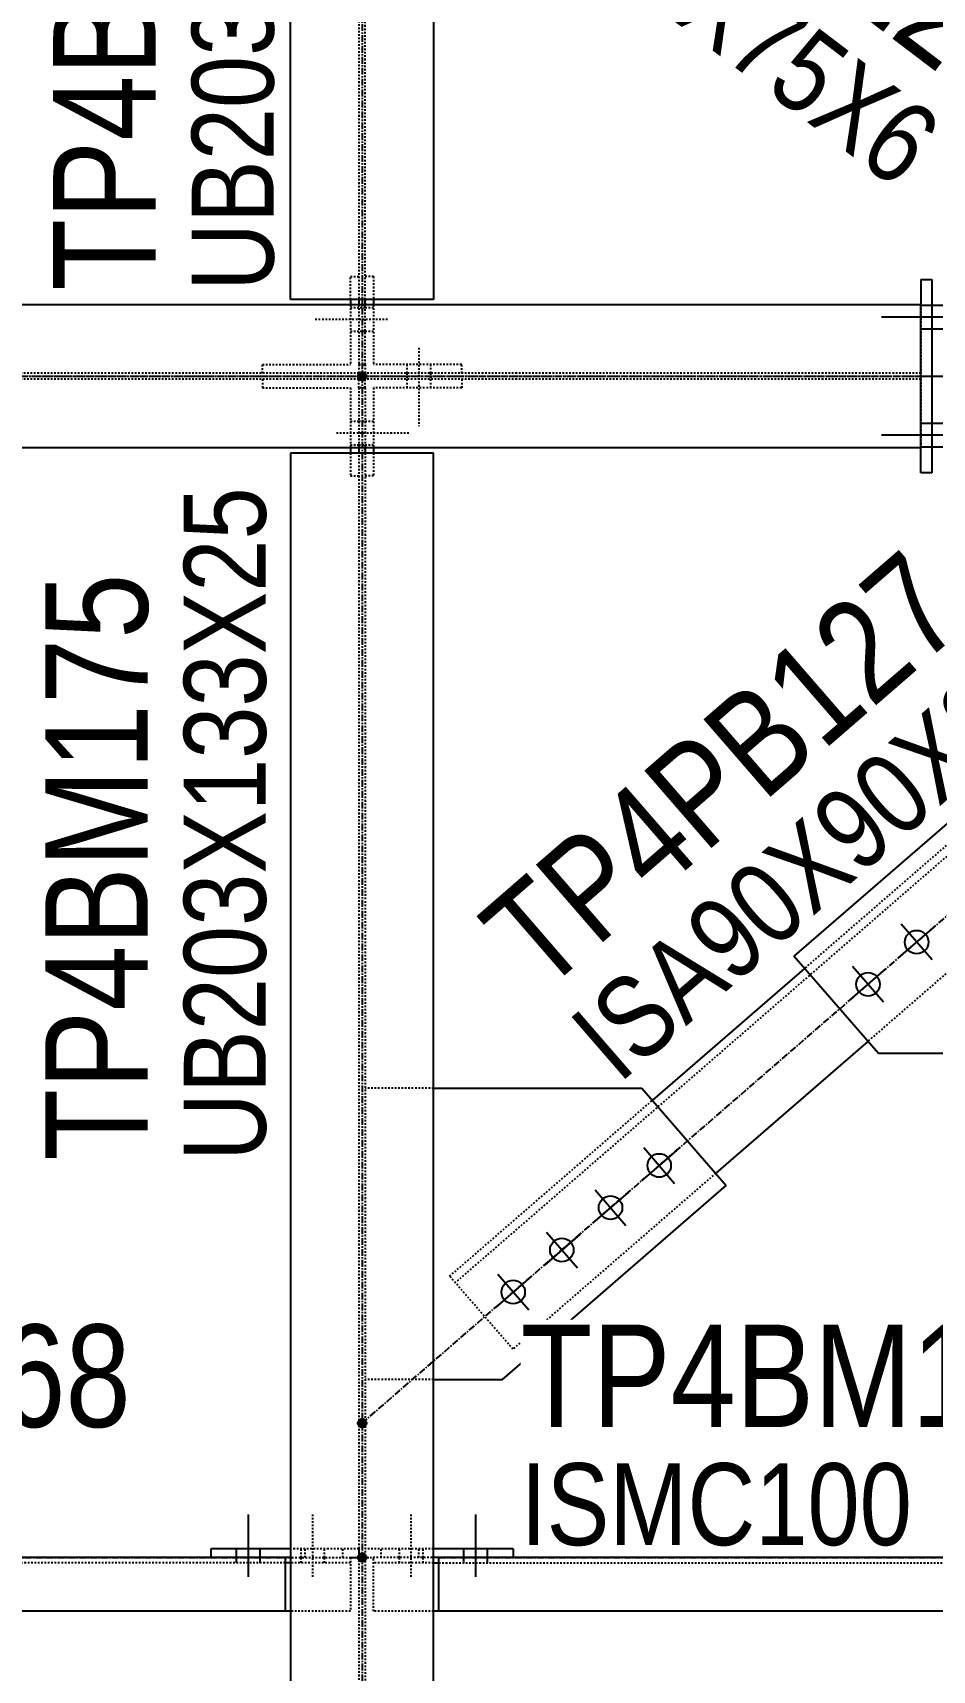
# Model space of a CAD drawing. Header units: millimetres. Extents: x 2102 to 21371, y 12217 to 26594.
# Drawn here: x 16025 to 16863, y 20116 to 21641 of the extents above; entities that cross this region are included whole.
import ezdxf

# ---------------------------------------------------------------- set-up
doc = ezdxf.new("R2010")
doc.units = ezdxf.units.MM
for name, pattern in [('CENTER', [12.7, 7.9375, -1.5875, 1.5875, -1.5875]), ('DXK_LINE_DOT2', [3.9198, 1.9599, -1.9599]), ('DXK_LINE_DOT5', [7.8785, 2.979, -0.9799, 0.9799, -0.9799, 0.9799, -0.9799])]:
    doc.linetypes.add(name, pattern=pattern)
for name, color, linetype in [('1', 7, 'Continuous'), ('2', 7, 'Continuous'), ('4', 7, 'Continuous'), ('8', 7, 'Continuous')]:
    doc.layers.add(name, color=color, linetype=linetype)
doc.styles.add('Arial Narrow', font='ARIALN.TTF', dxfattribs={"height": 0.2})

# ---------------------------------------------------------------- blocks, each defined once
blk = doc.blocks.new('GridLine-116860372-116906 - 114867')
at = {"layer": '2', "color": 7, "linetype": 'DXK_LINE_DOT5'}
blk.add_line((2535.4, 21320.8), (24512.1, 21320.8), dxfattribs=at)
blk = doc.blocks.new('Part-116860372-115044 - 114867')
at = {"layer": '4', "linetype": 'Continuous'}
for points in [[(17825.6, 19940.8, -1), (17825.6, 19950.8, -1)], [(19200.6, 19940.8, -1), (19200.6, 19950.8, -1)]]:
    blk.add_hatch(color=4, dxfattribs=at).paths.add_polyline_path(points)
at = {"layer": '1', "color": 6, "linetype": 'DXK_LINE_DOT2'}
for p, q in [((17840.9, 19945.8), (17840.9, 19883.3)), ((17944.3, 19945.8), (17840.9, 19945.8)), ((17938.1, 19939.6), (17840.9, 19939.6)), ((19111.1, 19939.6), (17944.3, 19939.6)), ((19111.1, 19945.8), (19187, 19945.8)), ((19187, 19939.6), (19117.3, 19939.6)), ((19187, 19945.8), (19187, 19883.3)), ((17938.1, 19883.3), (17840.9, 19883.3)), ((19187, 19883.3), (19117.3, 19883.3))]:
    blk.add_line(p, q, dxfattribs=at)
at = {"layer": '2', "color": 2, "linetype": 'Continuous'}
for p, q in [((17944.3, 19939.6), (17938.1, 19939.6)), ((19111.1, 19945.8), (17944.3, 19945.8)), ((17944.3, 19883.3), (17944.3, 19945.8)), ((19111.1, 19945.8), (19111.1, 19883.3)), ((19117.3, 19939.6), (19111.1, 19939.6)), ((19117.3, 19883.3), (17938.1, 19883.3))]:
    blk.add_line(p, q, dxfattribs=at)
at = {"layer": '4', "color": 4, "linetype": 'CENTER'}
for p, q in [((17825.6, 19945.8), (17840.9, 19945.8)), ((17944.3, 19945.8), (19111.1, 19945.8)), ((19187, 19945.8), (19200.6, 19945.8))]:
    blk.add_line(p, q, dxfattribs=at)
at = {"layer": '4', "color": 4, "linetype": 'Continuous'}
for centre in [(17825.6, 19945.8), (19200.6, 19945.8)]:
    blk.add_circle(centre, 5, dxfattribs=at)
blk = doc.blocks.new('Part-116860372-114974 - 114867')
at = {"layer": '4', "linetype": 'Continuous'}
blk.add_hatch(color=4, dxfattribs=at).paths.add_polyline_path([(19200.6, 21315.8, -1), (19200.6, 21325.8, -1)])
at = {"layer": '1', "color": 6, "linetype": 'DXK_LINE_DOT2'}
for p, q in [((19197, 24933.3), (19197, 21410.3)), ((19204.1, 21410.3), (19204.1, 23580.8)), ((19197, 21404.1), (19197, 21334.4)), ((19204.1, 21334.4), (19204.1, 21404.1)), ((19197, 21334.4), (19204.1, 21334.4))]:
    blk.add_line(p, q, dxfattribs=at)
at = {"layer": '2', "color": 2, "linetype": 'Continuous'}
for p, q in [((19117.3, 21410.3), (19117.3, 24939.6)), ((19283.8, 24939.6), (19283.8, 21410.3)), ((19283.8, 21410.3), (19117.3, 21410.3)), ((19197, 21410.3), (19197, 21404.1)), ((19204.1, 21404.1), (19204.1, 21410.3))]:
    blk.add_line(p, q, dxfattribs=at)
at = {"layer": '4', "color": 4, "linetype": 'CENTER'}
blk.add_line((19200.6, 25070.8), (19200.6, 21320.8), dxfattribs=at)
at = {"layer": '4', "color": 4, "linetype": 'Continuous'}
blk.add_circle((19200.6, 21320.8), 5, dxfattribs=at)
blk = doc.blocks.new('Part-116860372-114976 - 114867')
at = {"layer": '4', "linetype": 'Continuous'}
blk.add_hatch(color=4, dxfattribs=at).paths.add_polyline_path([(19200.6, 21315.8, -1), (19200.6, 21325.8, -1)])
at = {"layer": '1', "color": 6, "linetype": 'DXK_LINE_DOT2'}
for p, q in [((19197, 21307.3), (19197, 21204.8)), ((19204.1, 21307.3), (19197, 21307.3)), ((19204.1, 21307.3), (19204.1, 21237.6)), ((19204.1, 21231.3), (19204.1, 19233.3)), ((19197, 21204.8), (19197, 19233.3))]:
    blk.add_line(p, q, dxfattribs=at)
at = {"layer": '2', "color": 2, "linetype": 'Continuous'}
for p, q in [((19197, 21237.6), (19197, 21231.3)), ((19204.1, 21237.6), (19204.1, 21231.3)), ((19117.3, 21231.3), (19117.3, 19227.1)), ((19283.8, 21231.3), (19117.3, 21231.3)), ((19283.8, 19227.1), (19283.8, 21231.3))]:
    blk.add_line(p, q, dxfattribs=at)
at = {"layer": '4', "color": 4, "linetype": 'CENTER'}
blk.add_line((19200.6, 21320.8), (19200.6, 19070.8), dxfattribs=at)
at = {"layer": '4', "color": 4, "linetype": 'Continuous'}
blk.add_circle((19200.6, 21320.8), 5, dxfattribs=at)
blk = doc.blocks.new('Part-116860372-114973 - 114867')
at = {"layer": '1', "color": 6, "linetype": 'DXK_LINE_DOT2'}
for p, q in [((19851.4, 21324.4), (17944.3, 21324.4)), ((19851.4, 21317.3), (17944.3, 21317.3))]:
    blk.add_line(p, q, dxfattribs=at)
at = {"layer": '2', "color": 2, "linetype": 'Continuous'}
for p, q in [((19851.4, 21404.1), (17938.1, 21404.1)), ((19851.4, 21237.6), (19851.4, 21404.1)), ((19851.4, 21237.6), (17938.1, 21237.6))]:
    blk.add_line(p, q, dxfattribs=at)
at = {"layer": '4', "color": 4, "linetype": 'CENTER'}
blk.add_line((17825.6, 21320.8), (20200.6, 21320.8), dxfattribs=at)
blk = doc.blocks.new('Part-116860372-115045 - 114867')
at = {"layer": '4', "linetype": 'Continuous'}
for points in [[(19200.6, 19940.8, -1), (19200.6, 19950.8, -1)], [(20200.6, 19940.8, -1), (20200.6, 19950.8, -1)]]:
    blk.add_hatch(color=4, dxfattribs=at).paths.add_polyline_path(points)
at = {"layer": '1', "color": 6, "linetype": 'DXK_LINE_DOT2'}
for p, q in [((19214.1, 19883.3), (19214.1, 19945.8)), ((19290.1, 19945.8), (19214.1, 19945.8)), ((19283.8, 19939.6), (19214.1, 19939.6)), ((19290.1, 19939.6), (20038.1, 19939.6)), ((20184.3, 19945.8), (20038.1, 19945.8)), ((20184.3, 19939.6), (20044.3, 19939.6)), ((20184.3, 19883.3), (20184.3, 19945.8)), ((19283.8, 19883.3), (19214.1, 19883.3)), ((20184.3, 19883.3), (20044.3, 19883.3))]:
    blk.add_line(p, q, dxfattribs=at)
at = {"layer": '2', "color": 2, "linetype": 'Continuous'}
for p, q in [((19283.8, 19939.6), (19290.1, 19939.6)), ((20038.1, 19945.8), (19290.1, 19945.8)), ((19290.1, 19883.3), (19290.1, 19945.8)), ((20038.1, 19945.8), (20038.1, 19883.3)), ((20044.3, 19939.6), (20038.1, 19939.6)), ((20044.3, 19883.3), (19283.8, 19883.3))]:
    blk.add_line(p, q, dxfattribs=at)
at = {"layer": '4', "color": 4, "linetype": 'CENTER'}
for p, q in [((19200.6, 19945.8), (19214.1, 19945.8)), ((19290.1, 19945.8), (20038.1, 19945.8)), ((20184.3, 19945.8), (20200.6, 19945.8))]:
    blk.add_line(p, q, dxfattribs=at)
at = {"layer": '4', "color": 4, "linetype": 'Continuous'}
for centre in [(19200.6, 19945.8), (20200.6, 19945.8)]:
    blk.add_circle(centre, 5, dxfattribs=at)
blk = doc.blocks.new('Bolt-116860372-115446 - 114867')
at = {"layer": '1', "color": 1, "linetype": 'DXK_LINE_DOT2'}
for p, q in [((19170.8, 21254.8), (19255.8, 21254.8)), ((19187, 21268.5), (19197, 21268.5)), ((19197, 21268.5), (19204.1, 21268.5)), ((19204.1, 21268.5), (19214.1, 21268.5)), ((19187, 21241), (19197, 21241)), ((19197, 21241), (19204.1, 21241)), ((19204.1, 21241), (19214.1, 21241))]:
    blk.add_line(p, q, dxfattribs=at)
blk = doc.blocks.new('Bolt-116860372-115450 - 114867')
at = {"layer": '1', "color": 1, "linetype": 'DXK_LINE_DOT2'}
for p, q in [((19197, 21400.6), (19187, 21400.6)), ((19204.1, 21400.6), (19197, 21400.6)), ((19214.1, 21400.6), (19204.1, 21400.6)), ((19230.4, 21386.9), (19145.4, 21386.9)), ((19197, 21373.1), (19187, 21373.1)), ((19204.1, 21373.1), (19197, 21373.1)), ((19214.1, 21373.1), (19204.1, 21373.1))]:
    blk.add_line(p, q, dxfattribs=at)
blk = doc.blocks.new('Part-116860372-115083 - 114867')
at = {"layer": '4', "linetype": 'Continuous'}
for points in [[(19200.6, 22409.6, -1), (19200.6, 22419.6, -1)], [(20200.6, 21651.3, -1), (20200.6, 21661.3, -1)]]:
    blk.add_hatch(color=4, dxfattribs=at).paths.add_polyline_path(points)
at = {"layer": '1', "color": 6, "linetype": 'DXK_LINE_DOT2'}
for p, q in [((19359.2, 22349.2), (19302.6, 22274.5)), ((19548.5, 22205.7), (19359.2, 22349.2)), ((19302.6, 22274.5), (19491.8, 22131)), ((20009, 21748.2), (19307.1, 22280.5)), ((20061.1, 21817), (19871.8, 21960.5)), ((20004.4, 21742.3), (19815.2, 21885.8)), ((20061.1, 21817), (20004.4, 21742.3))]:
    blk.add_line(p, q, dxfattribs=at)
at = {"layer": '2', "color": 2, "linetype": 'Continuous'}
for p, q in [((19871.8, 21960.5), (19548.5, 22205.7)), ((19815.2, 21885.8), (19491.8, 22131))]:
    blk.add_line(p, q, dxfattribs=at)
at = {"layer": '4', "color": 4, "linetype": 'CENTER'}
blk.add_line((20200.6, 21656.3), (19200.6, 22414.6), dxfattribs=at)
at = {"layer": '4', "color": 4, "linetype": 'Continuous'}
for centre in [(19200.6, 22414.6), (20200.6, 21656.3)]:
    blk.add_circle(centre, 5, dxfattribs=at)
blk = doc.blocks.new('Part-116860372-115768 - 114867')
at = {"layer": '1', "color": 6, "linetype": 'DXK_LINE_DOT2'}
for p, q in [((19197, 19955.8), (19117.3, 19955.8)), ((19134.5, 19945.8), (19134.5, 19955.8)), ((19178.3, 19945.8), (19178.3, 19955.8)), ((19197, 19955.8), (19197, 19945.8))]:
    blk.add_line(p, q, dxfattribs=at)
at = {"layer": '2', "color": 2, "linetype": 'Continuous'}
for p, q in [((19117.3, 19955.8), (19024.5, 19955.8)), ((19024.5, 19955.8), (19024.5, 19945.8)), ((19117.3, 19945.8), (19111.1, 19945.8))]:
    blk.add_line(p, q, dxfattribs=at)
blk = doc.blocks.new('Bolt-116860372-115770 - 114867')
at = {"layer": '1', "color": 1, "linetype": 'DXK_LINE_DOT2'}
for p, q in [((19257.9, 19923.3), (19257.9, 19995.8)), ((19244.1, 19945.8), (19244.1, 19955.8)), ((19244.1, 19939.6), (19244.1, 19945.8)), ((19271.6, 19945.8), (19271.6, 19955.8)), ((19271.6, 19939.6), (19271.6, 19945.8))]:
    blk.add_line(p, q, dxfattribs=at)
at = {"layer": '2', "color": 1, "linetype": 'Continuous'}
for p, q in [((19332.9, 19923.3), (19332.9, 19995.8)), ((19319.1, 19945.8), (19319.1, 19955.8)), ((19319.1, 19939.6), (19319.1, 19945.8)), ((19346.6, 19945.8), (19346.6, 19955.8)), ((19346.6, 19939.6), (19346.6, 19945.8))]:
    blk.add_line(p, q, dxfattribs=at)
blk = doc.blocks.new('Part-116860372-115108 - 114867')
at = {"layer": '4', "linetype": 'Continuous'}
for points in [[(20200.6, 20964.1, -1), (20200.6, 20974.1, -1)], [(19200.6, 20097.1, -1), (19200.6, 20107.1, -1)]]:
    blk.add_hatch(color=4, dxfattribs=at).paths.add_polyline_path(points)
at = {"layer": '1', "color": 6, "linetype": 'DXK_LINE_DOT2'}
for p, q in [((19951.9, 20836.2), (19715.8, 20631.5)), ((19951.9, 20836.2), (20025.6, 20751.2)), ((19958.4, 20828.7), (19309.1, 20265.7)), ((20025.6, 20751.2), (19789.5, 20546.5)), ((19302.6, 20273.2), (19538.7, 20478)), ((19612.4, 20393), (19376.3, 20188.3)), ((19376.3, 20188.3), (19302.6, 20273.2))]:
    blk.add_line(p, q, dxfattribs=at)
at = {"layer": '2', "color": 2, "linetype": 'Continuous'}
for p, q in [((19715.8, 20631.5), (19538.7, 20478)), ((19789.5, 20546.5), (19612.4, 20393))]:
    blk.add_line(p, q, dxfattribs=at)
at = {"layer": '4', "color": 4, "linetype": 'CENTER'}
blk.add_line((19200.6, 20102.1), (20200.6, 20969.1), dxfattribs=at)
at = {"layer": '4', "color": 4, "linetype": 'Continuous'}
for centre in [(20200.6, 20969.1), (19200.6, 20102.1)]:
    blk.add_circle(centre, 5, dxfattribs=at)
blk = doc.blocks.new('Bolt-116860372-116631 - 114867')
at = {"layer": '2', "color": 1, "linetype": 'Continuous'}
for p, q in [((19903.1, 21389.6), (19805.6, 21389.6)), ((19903.1, 21389.6), (19805.6, 21389.6)), ((19863.9, 21403.3), (19851.4, 21403.3)), ((19863.9, 21403.3), (19851.4, 21403.3)), ((19886.9, 21403.3), (19865.1, 21403.3)), ((19886.9, 21403.3), (19865.1, 21403.3)), ((19863.9, 21375.8), (19851.4, 21375.8)), ((19863.9, 21375.8), (19851.4, 21375.8)), ((19886.9, 21375.8), (19865.1, 21375.8)), ((19886.9, 21375.8), (19865.1, 21375.8)), ((19863.9, 21265.8), (19851.4, 21265.8)), ((19863.9, 21265.8), (19851.4, 21265.8)), ((19886.9, 21265.8), (19865.1, 21265.8)), ((19886.9, 21265.8), (19865.1, 21265.8)), ((19903.1, 21252.1), (19805.6, 21252.1)), ((19903.1, 21252.1), (19805.6, 21252.1)), ((19863.9, 21238.3), (19851.4, 21238.3)), ((19863.9, 21238.3), (19851.4, 21238.3)), ((19886.9, 21238.3), (19865.1, 21238.3)), ((19886.9, 21238.3), (19865.1, 21238.3))]:
    blk.add_line(p, q, dxfattribs=at)
blk = doc.blocks.new('Part-116860372-115444 - 114867')
at = {"layer": '1', "color": 6, "linetype": 'DXK_LINE_DOT2'}
for p, q in [((19204.1, 21307.3), (19204.1, 21317.3)), ((19316.6, 21317.3), (19316.6, 21307.3)), ((19316.6, 21307.3), (19214.1, 21307.3)), ((19214.1, 21307.3), (19214.1, 21237.6)), ((19204.1, 21231.3), (19204.1, 21237.6)), ((19214.1, 21231.3), (19214.1, 21204.8)), ((19214.1, 21204.8), (19204.1, 21204.8))]:
    blk.add_line(p, q, dxfattribs=at)
at = {"layer": '2', "color": 2, "linetype": 'Continuous'}
blk.add_line((19214.1, 21237.6), (19214.1, 21231.3), dxfattribs=at)
blk = doc.blocks.new('Part-116860372-115445 - 114867')
at = {"layer": '1', "color": 6, "linetype": 'DXK_LINE_DOT2'}
for p, q in [((19084.5, 21317.3), (19084.5, 21307.3)), ((19197, 21307.3), (19197, 21317.3)), ((19084.5, 21307.3), (19187, 21307.3)), ((19187, 21307.3), (19187, 21237.6)), ((19187, 21231.3), (19187, 21204.8)), ((19187, 21204.8), (19197, 21204.8))]:
    blk.add_line(p, q, dxfattribs=at)
at = {"layer": '2', "color": 2, "linetype": 'Continuous'}
blk.add_line((19187, 21237.6), (19187, 21231.3), dxfattribs=at)
blk = doc.blocks.new('Part-116860372-115448 - 114867')
at = {"layer": '1', "color": 6, "linetype": 'DXK_LINE_DOT2'}
for p, q in [((19187, 21410.3), (19187, 21436.9)), ((19187, 21436.9), (19197, 21436.9)), ((19197, 21410.3), (19197, 21404.1)), ((19187, 21404.1), (19187, 21334.4)), ((19084.5, 21324.4), (19084.5, 21334.4)), ((19084.5, 21334.4), (19187, 21334.4)), ((19197, 21334.4), (19197, 21324.4))]:
    blk.add_line(p, q, dxfattribs=at)
at = {"layer": '2', "color": 2, "linetype": 'Continuous'}
blk.add_line((19187, 21410.3), (19187, 21404.1), dxfattribs=at)
blk = doc.blocks.new('Part-116860372-115449 - 114867')
at = {"layer": '1', "color": 6, "linetype": 'DXK_LINE_DOT2'}
for p, q in [((19214.1, 21436.9), (19204.1, 21436.9)), ((19214.1, 21436.9), (19214.1, 21410.3)), ((19204.1, 21410.3), (19204.1, 21404.1)), ((19214.1, 21404.1), (19214.1, 21334.4)), ((19204.1, 21334.4), (19204.1, 21324.4)), ((19316.6, 21334.4), (19214.1, 21334.4)), ((19316.6, 21324.4), (19316.6, 21334.4))]:
    blk.add_line(p, q, dxfattribs=at)
at = {"layer": '2', "color": 2, "linetype": 'Continuous'}
blk.add_line((19214.1, 21410.3), (19214.1, 21404.1), dxfattribs=at)
blk = doc.blocks.new('Bolt-116860372-115459 - 114867')
at = {"layer": '1', "color": 1, "linetype": 'DXK_LINE_DOT2'}
for p, q in [((19266.6, 21353.8), (19266.6, 21262.6)), ((19252.9, 21334.4), (19252.9, 21324.4)), ((19280.4, 21334.4), (19280.4, 21324.4)), ((19252.9, 21324.4), (19252.9, 21317.3)), ((19252.9, 21317.3), (19252.9, 21307.3)), ((19280.4, 21324.4), (19280.4, 21317.3)), ((19280.4, 21317.3), (19280.4, 21307.3))]:
    blk.add_line(p, q, dxfattribs=at)
blk = doc.blocks.new('Part-116860372-116246 - 114867')
at = {"layer": '1', "color": 6, "linetype": 'DXK_LINE_DOT2'}
for p, q in [((20194.3, 20864.4), (20044.3, 20864.4)), ((20194.3, 20532.4), (20044.3, 20532.4))]:
    blk.add_line(p, q, dxfattribs=at)
at = {"layer": '2', "color": 2, "linetype": 'Continuous'}
for p, q in [((19955.7, 20864.4), (19703.5, 20645.7)), ((20044.3, 20864.4), (19955.7, 20864.4)), ((19801.8, 20532.4), (19703.5, 20645.7)), ((20044.3, 20532.4), (19801.8, 20532.4))]:
    blk.add_line(p, q, dxfattribs=at)
blk = doc.blocks.new('Part-116860372-115767 - 114867')
at = {"layer": '1', "color": 6, "linetype": 'DXK_LINE_DOT2'}
for p, q in [((19283.8, 19955.8), (19204.1, 19955.8)), ((19222.9, 19945.8), (19222.9, 19955.8)), ((19266.6, 19945.8), (19266.6, 19955.8))]:
    blk.add_line(p, q, dxfattribs=at)
at = {"layer": '2', "color": 2, "linetype": 'Continuous'}
for p, q in [((19376.6, 19955.8), (19283.8, 19955.8)), ((19290.1, 19945.8), (19283.8, 19945.8)), ((19376.6, 19955.8), (19376.6, 19945.8))]:
    blk.add_line(p, q, dxfattribs=at)
blk = doc.blocks.new('Bolt-116860372-115771 - 114867')
at = {"layer": '1', "color": 1, "linetype": 'DXK_LINE_DOT2'}
for p, q in [((19143.3, 19923.3), (19143.3, 19995.8)), ((19129.5, 19945.8), (19129.5, 19955.8)), ((19129.5, 19939.6), (19129.5, 19945.8)), ((19157, 19945.8), (19157, 19955.8)), ((19157, 19939.6), (19157, 19945.8))]:
    blk.add_line(p, q, dxfattribs=at)
at = {"layer": '2', "color": 1, "linetype": 'Continuous'}
for p, q in [((19068.3, 19923.3), (19068.3, 19995.8)), ((19054.5, 19945.8), (19054.5, 19955.8)), ((19054.5, 19939.6), (19054.5, 19945.8)), ((19082, 19945.8), (19082, 19955.8)), ((19082, 19939.6), (19082, 19945.8))]:
    blk.add_line(p, q, dxfattribs=at)
blk = doc.blocks.new('Bolt-116860372-116247 - 114867')
at = {"layer": '2', "color": 1, "linetype": 'Continuous'}
for p, q in [((19939, 20742.3), (19980.5, 20778.4)), ((19977.8, 20739.6), (19941.7, 20781.1)), ((19882.3, 20693.2), (19923.9, 20729.2)), ((19921.1, 20690.4), (19885.1, 20732)), ((19864.4, 20641.3), (19828.4, 20682.9)), ((19825.7, 20644.1), (19867.2, 20680.1)), ((19769, 20594.9), (19810.5, 20631)), ((19807.8, 20592.2), (19771.8, 20633.7))]:
    blk.add_line(p, q, dxfattribs=at)
for centre in [(19959.8, 20760.4), (19903.1, 20711.2), (19846.4, 20662.1), (19789.8, 20613)]:
    blk.add_circle(centre, 13.7, dxfattribs=at)
blk = doc.blocks.new('Part-116860372-116249 - 114867')
at = {"layer": '1', "color": 6, "linetype": 'DXK_LINE_DOT2'}
for p, q in [((19283.8, 20492.1), (19204.1, 20492.1)), ((19283.8, 20153.1), (19204.1, 20153.1))]:
    blk.add_line(p, q, dxfattribs=at)
at = {"layer": '2', "color": 2, "linetype": 'Continuous'}
for p, q in [((19283.8, 20492.1), (19526.4, 20492.1)), ((19526.4, 20492.1), (19624.7, 20378.8)), ((19364.3, 20153.1), (19624.7, 20378.8)), ((19283.8, 20153.1), (19364.3, 20153.1))]:
    blk.add_line(p, q, dxfattribs=at)
blk = doc.blocks.new('Bolt-116860372-116250 - 114867')
at = {"layer": '2', "color": 1, "linetype": 'Continuous'}
for p, q in [((19567.3, 20420.1), (19525.8, 20384.1)), ((19528.6, 20422.9), (19564.6, 20381.3)), ((19510.7, 20371), (19469.1, 20334.9)), ((19471.9, 20373.7), (19507.9, 20332.2)), ((19454, 20321.8), (19412.5, 20285.8)), ((19415.2, 20324.6), (19451.3, 20283)), ((19397.4, 20272.7), (19355.8, 20236.7)), ((19358.6, 20275.5), (19394.6, 20233.9))]:
    blk.add_line(p, q, dxfattribs=at)
for centre in [(19546.6, 20402.1), (19489.9, 20353), (19433.2, 20303.8), (19376.6, 20254.7)]:
    blk.add_circle(centre, 13.7, dxfattribs=at)
blk = doc.blocks.new('Part-116860372-116630 - 114867')
at = {"layer": '1', "color": 6, "linetype": 'DXK_LINE_DOT2'}
blk.add_line((19851.4, 21404.1), (19851.4, 21237.6), dxfattribs=at)
at = {"layer": '2', "color": 2, "linetype": 'Continuous'}
for p, q in [((19851.4, 21433.3), (19851.4, 21404.1)), ((19851.4, 21433.3), (19863.9, 21433.3)), ((19863.9, 21433.3), (19863.9, 21208.3)), ((19851.4, 21208.3), (19851.4, 21237.6)), ((19863.9, 21208.3), (19851.4, 21208.3))]:
    blk.add_line(p, q, dxfattribs=at)
blk = doc.blocks.new('Mark-116860372-130009 - 114867')
at = {"color": 0}
for points in [[(20070.2, 20097.6), (20070.2, 20222.6), (19385.2, 20222.6), (19385.2, 20097.6)], [(19841.9, 19960.1), (19841.9, 20060.1), (19385.2, 20060.1), (19385.2, 19960.1)]]:
    blk.add_wipeout(points, dxfattribs=at).dxf.layer = '8'
for points in [[(20070.2, 20097.6), (20070.2, 20222.6), (19385.2, 20222.6), (19385.2, 20097.6)], [(19841.9, 19960.1), (19841.9, 20060.1), (19385.2, 20060.1), (19385.2, 19960.1)]]:
    blk.add_wipeout(points, dxfattribs=at).dxf.layer = '8'
at = {"layer": '8', "color": 7, "style": 'Arial Narrow'}
for s, height, p in [('TP4BM177', 119.3, (19385.2, 20097.6)), ('ISMC100', 95.44, (19385.2, 19960.1))]:
    blk.add_text(s, height=height, dxfattribs=at).set_placement(p)
blk = doc.blocks.new('Mark-116860372-129563 - 114867')
at = {"color": 0}
blk.add_wipeout([(19935.1, 21625.2), (20010.6, 21724.8), (19482.9, 22125), (19407.4, 22025.4)], dxfattribs=at).dxf.layer = '8'
blk.add_wipeout([(19935.1, 21625.2), (20010.6, 21724.8), (19482.9, 22125), (19407.4, 22025.4)], dxfattribs=at).dxf.layer = '8'
blk.add_wipeout([(19824.2, 21536.8), (19884.6, 21616.4), (19384.7, 21995.5), (19324.3, 21915.8)], dxfattribs=at).dxf.layer = '8'
blk.add_wipeout([(19824.2, 21536.8), (19884.6, 21616.4), (19384.7, 21995.5), (19324.3, 21915.8)], dxfattribs=at).dxf.layer = '8'
at = {"layer": '8', "color": 7, "style": 'Arial Narrow'}
for s, height, p in [('TP4PB128', 119.3, (19407.4, 22025.4)), ('ISA75X75X6', 95.44, (19324.3, 21915.8))]:
    blk.add_text(s, height=height, rotation=-37.1735, dxfattribs=at).set_placement(p)
blk = doc.blocks.new('Mark-116860372-129578 - 114867')
at = {"color": 0}
for points in [[(19097.7, 22206.1), (18997.7, 22206.1), (18997.7, 21420.4), (19097.7, 21420.4)], [(18960.2, 22105.4), (18835.2, 22105.4), (18835.2, 21420.4), (18960.2, 21420.4)]]:
    blk.add_wipeout(points, dxfattribs=at).dxf.layer = '8'
for points in [[(19097.7, 22206.1), (18997.7, 22206.1), (18997.7, 21420.4), (19097.7, 21420.4)], [(18960.2, 22105.4), (18835.2, 22105.4), (18835.2, 21420.4), (18960.2, 21420.4)]]:
    blk.add_wipeout(points, dxfattribs=at).dxf.layer = '8'
at = {"layer": '8', "color": 7, "style": 'Arial Narrow'}
for s, height, p in [('UB203X133X25', 95.443, (19097.7, 21420.4)), ('TP4BM176', 119.3, (18960.2, 21420.4))]:
    blk.add_text(s, height=height, rotation=90.0002, dxfattribs=at).set_placement(p)
blk = doc.blocks.new('Mark-116860372-129998 - 114867')
at = {"color": 0}
for points in [[(18932.7, 20097.6), (18932.7, 20222.6), (18247.6, 20222.6), (18247.6, 20097.6)], [(18704.4, 19960.1), (18704.4, 20060.1), (18247.6, 20060.1), (18247.6, 19960.1)]]:
    blk.add_wipeout(points, dxfattribs=at).dxf.layer = '8'
for points in [[(18932.7, 20097.6), (18932.7, 20222.6), (18247.6, 20222.6), (18247.6, 20097.6)], [(18704.4, 19960.1), (18704.4, 20060.1), (18247.6, 20060.1), (18247.6, 19960.1)]]:
    blk.add_wipeout(points, dxfattribs=at).dxf.layer = '8'
at = {"layer": '8', "color": 7, "style": 'Arial Narrow'}
for s, height, p in [('TP4BM168', 119.3, (18247.6, 20097.6)), ('ISMC100', 95.44, (18247.6, 19960.1))]:
    blk.add_text(s, height=height, dxfattribs=at).set_placement(p)
blk = doc.blocks.new('Mark-116860372-130001 - 114867')
at = {"color": 0}
blk.add_wipeout([(19909.9, 21033.9), (19828, 21128.4), (19327.7, 20694.5), (19409.6, 20600.1)], dxfattribs=at).dxf.layer = '8'
blk.add_wipeout([(19909.9, 21033.9), (19828, 21128.4), (19327.7, 20694.5), (19409.6, 20600.1)], dxfattribs=at).dxf.layer = '8'
blk.add_wipeout([(19973.6, 20907.2), (19908.1, 20982.7), (19434.1, 20571.8), (19499.6, 20496.2)], dxfattribs=at).dxf.layer = '8'
blk.add_wipeout([(19973.6, 20907.2), (19908.1, 20982.7), (19434.1, 20571.8), (19499.6, 20496.2)], dxfattribs=at).dxf.layer = '8'
at = {"layer": '8', "color": 7, "style": 'Arial Narrow'}
for s, height, p in [('TP4PB127', 119.3, (19409.6, 20600.1)), ('ISA90X90X8', 95.44, (19499.6, 20496.2))]:
    blk.add_text(s, height=height, rotation=40.9264, dxfattribs=at).set_placement(p)
blk = doc.blocks.new('Mark-116860372-130003 - 114867')
at = {"color": 0}
for points in [[(19088.5, 21193.3), (18988.5, 21193.3), (18988.5, 20407.6), (19088.5, 20407.6)], [(18951, 21092.6), (18826, 21092.6), (18826, 20407.6), (18951, 20407.6)]]:
    blk.add_wipeout(points, dxfattribs=at).dxf.layer = '8'
for points in [[(19088.5, 21193.3), (18988.5, 21193.3), (18988.5, 20407.6), (19088.5, 20407.6)], [(18951, 21092.6), (18826, 21092.6), (18826, 20407.6), (18951, 20407.6)]]:
    blk.add_wipeout(points, dxfattribs=at).dxf.layer = '8'
at = {"layer": '8', "color": 7, "style": 'Arial Narrow'}
for s, height, p in [('UB203X133X25', 95.443, (19088.5, 20407.6)), ('TP4BM175', 119.3, (18951, 20407.6))]:
    blk.add_text(s, height=height, rotation=90.0002, dxfattribs=at).set_placement(p)

msp = doc.modelspace()

# ---------------------------------------------------------------- block references
at = {"xscale": 0.8, "yscale": 0.8, "zscale": 0.8}
for name in ['Part-116860372-114974 - 114867', 'Part-116860372-115083 - 114867', 'GridLine-116860372-116906 - 114867', 'Part-116860372-115448 - 114867', 'Part-116860372-115449 - 114867', 'Part-116860372-116630 - 114867', 'Part-116860372-114973 - 114867', 'Bolt-116860372-115450 - 114867', 'Bolt-116860372-116631 - 114867', 'Bolt-116860372-115459 - 114867', 'Part-116860372-114976 - 114867', 'Part-116860372-115445 - 114867', 'Part-116860372-115444 - 114867', 'Bolt-116860372-115446 - 114867', 'Part-116860372-115108 - 114867', 'Part-116860372-116246 - 114867', 'Bolt-116860372-116247 - 114867', 'Part-116860372-116249 - 114867', 'Bolt-116860372-116250 - 114867', 'Bolt-116860372-115771 - 114867', 'Bolt-116860372-115770 - 114867', 'Part-116860372-115044 - 114867', 'Part-116860372-115768 - 114867', 'Part-116860372-115045 - 114867', 'Part-116860372-115767 - 114867']:
    msp.add_blockref(name, (971.5, 4264.2), dxfattribs=at)

# ---------------------------------------------------------------- next in the draw order: block references
for name in ['Mark-116860372-129578 - 114867', 'Mark-116860372-129563 - 114867', 'Mark-116860372-130003 - 114867', 'Mark-116860372-130001 - 114867', 'Mark-116860372-129998 - 114867', 'Mark-116860372-130009 - 114867']:
    msp.add_blockref(name, (971.5, 4264.2), dxfattribs=at)

doc.saveas('drawing.dxf')
